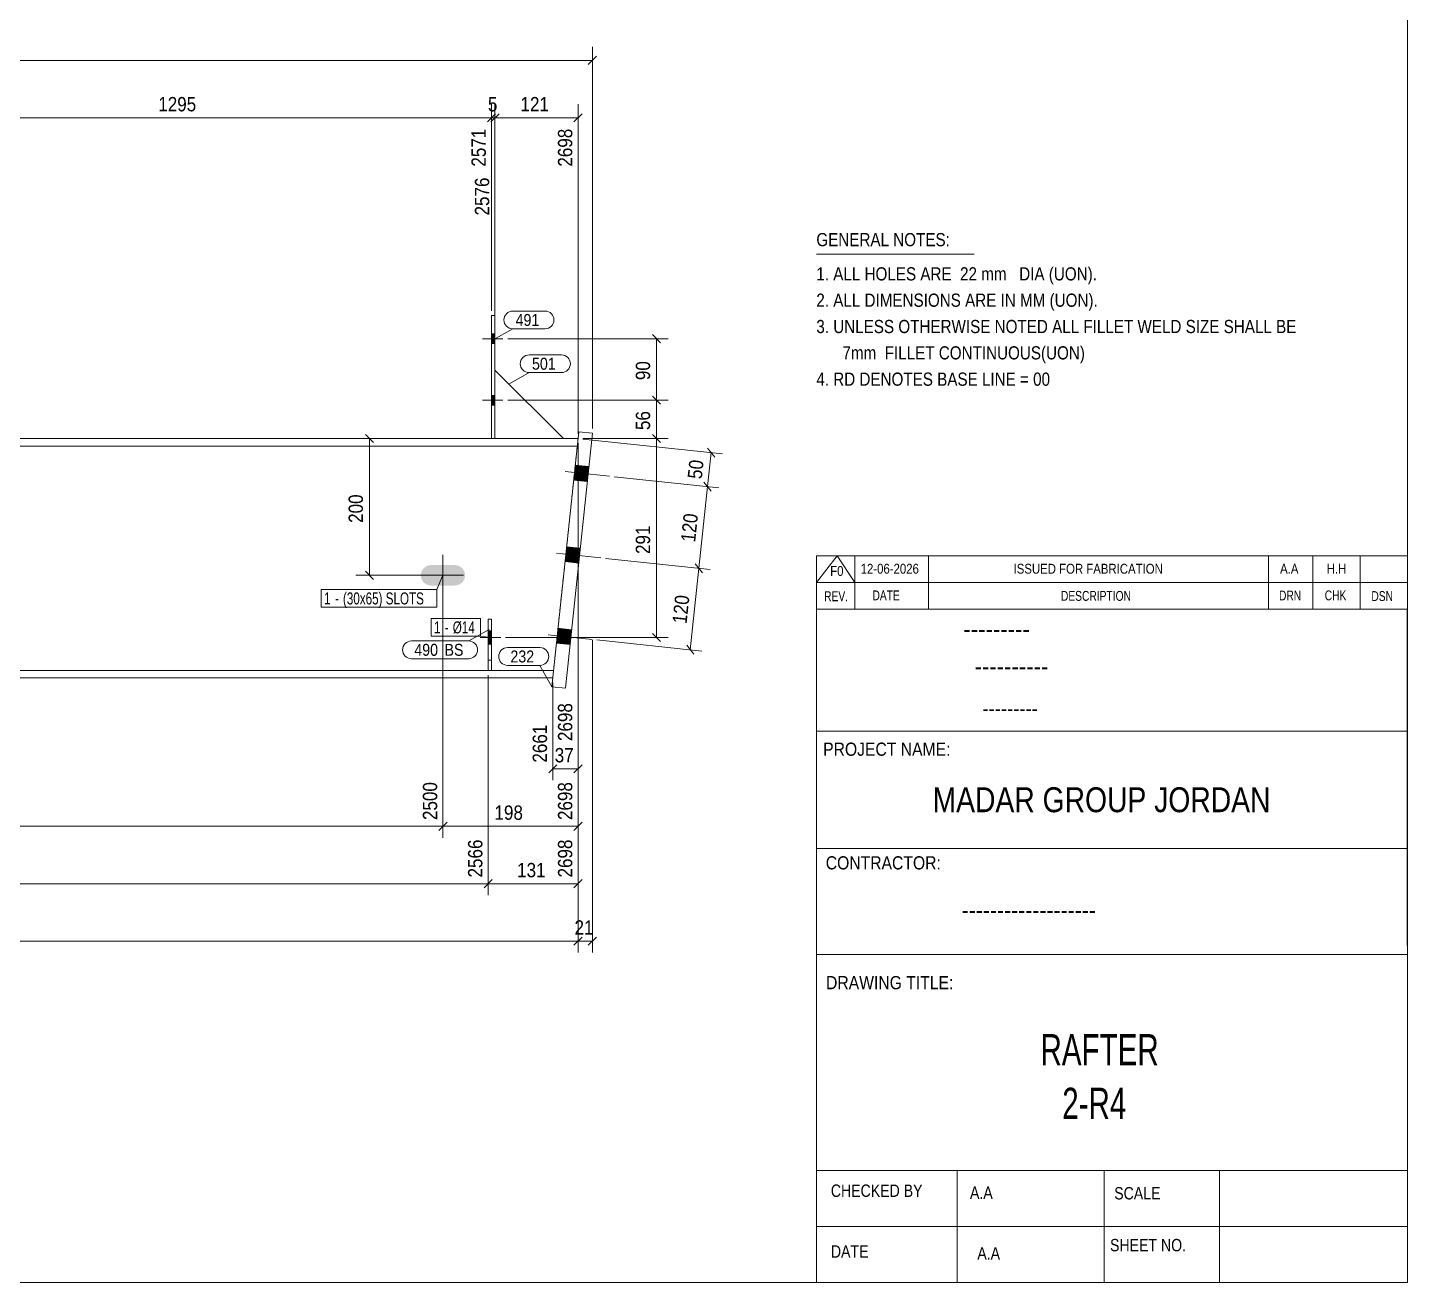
# Model space of a CAD drawing. Header units: millimetres. Extents: x 2 to 579, y 1 to 405.
# Drawn here: x 290.7 to 579, y 5 to 267.1 of the extents above; entities that cross this region are included whole.
import ezdxf

# ---------------------------------------------------------------- set-up
doc = ezdxf.new("R2010")
doc.units = ezdxf.units.MM
for name, pattern in [('XKITLINE00', [0]), ('XKITLINE01', [4, 1, -1, 1, -1]), ('XKITLINE02', [4, 2, -2])]:
    doc.linetypes.add(name, pattern=pattern)
for name, color, linetype, lineweight in [('Bolt', 3, 'Continuous', 0), ('BoltMark', 7, 'Continuous', 0), ('Dimensions', 7, 'Continuous', 0), ('DrawingSheet', 5, 'Continuous', 0), ('OtherObjectType', 7, 'Continuous', 0), ('Part', 2, 'Continuous', 0), ('PartMark', 7, 'Continuous', 0)]:
    doc.layers.add(name, color=color, linetype=linetype, lineweight=lineweight)
doc.styles.add('@ARIAL_UNICODE_MS_BOLD', font='ARIAL.TTF')
doc.styles.add('ARIAL', font='ARIAL.TTF')
doc.styles.add('ARIAL_NARROW', font='ARIALN.TTF')
doc.styles.add('COMIC_SANS_MS_BOLD', font='COMICBD.TTF')
doc.styles.add('SWIS721_EX_BT', font='ARIAL.TTF')
doc.styles.add('SWISSE', font='ARIAL.TTF')

# ---------------------------------------------------------------- blocks, each defined once
blk = doc.blocks.new('*A2')
at = {"layer": 'Bolt'}
blk.add_hatch(color=3, dxfattribs=at).paths.add_polyline_path([(374.98, 150.58), (374.16, 150.74), (373.46, 151.2), (373, 151.9), (372.84, 152.72), (373, 153.54), (373.46, 154.23), (374.16, 154.7), (374.98, 154.86), (379.98, 154.86), (380.8, 154.7), (381.49, 154.23), (381.96, 153.54), (382.12, 152.72), (381.96, 151.9), (381.49, 151.2), (380.8, 150.74), (379.98, 150.58)], flags=17)
at = {"layer": 'Bolt', "color": 3, "linetype": 'XKITLINE00', "lineweight": 0}
for p, q in [((377.48, 157), (377.48, 148.43)), ((373.19, 152.72), (381.76, 152.72))]:
    blk.add_line(p, q, dxfattribs=at)
blk = doc.blocks.new('*A4')
at = {"layer": 'Bolt'}
blk.add_hatch(color=3, dxfattribs=at).paths.add_polyline_path([(387.64, 138.31), (386.92, 138.31), (386.92, 141.12), (387.64, 141.12)], flags=17)
at = {"layer": 'Bolt', "color": 3, "linetype": 'XKITLINE00', "lineweight": 0}
for p, q in [((389.56, 139.72), (385.28, 139.72)), ((387.64, 141.12), (386.92, 141.12)), ((387.64, 138.31), (386.92, 138.31))]:
    blk.add_line(p, q, dxfattribs=at)
blk = doc.blocks.new('*A5')
at = {"layer": 'Bolt', "color": 3, "linetype": 'XKITLINE02', "lineweight": 0}
for p, q in [((389.56, 139.72), (385.28, 139.72)), ((387.64, 141.12), (386.92, 141.12)), ((387.64, 138.31), (386.92, 138.31))]:
    blk.add_line(p, q, dxfattribs=at)
blk = doc.blocks.new('*A6')
at = {"layer": 'Bolt'}
for points in [[(387.64, 203.15), (388.35, 203.15), (388.35, 201.15), (387.64, 201.15)], [(387.64, 203.15), (388.35, 203.15), (388.35, 201.15), (387.64, 201.15)], [(387.64, 190.29), (388.35, 190.29), (388.35, 188.29), (387.64, 188.29)], [(387.64, 190.29), (388.35, 190.29), (388.35, 188.29), (387.64, 188.29)]]:
    blk.add_hatch(color=3, dxfattribs=at).paths.add_polyline_path(points, flags=17)
at = {"layer": 'Bolt', "color": 3, "linetype": 'XKITLINE00', "lineweight": 0}
for p, q in [((390.01, 202.15), (385.72, 202.15)), ((390.01, 202.15), (385.72, 202.15)), ((388.35, 203.15), (387.64, 203.15)), ((388.35, 203.15), (387.64, 203.15)), ((388.35, 201.15), (387.64, 201.15)), ((388.35, 201.15), (387.64, 201.15)), ((388.35, 190.29), (387.64, 190.29)), ((388.35, 190.29), (387.64, 190.29)), ((390.01, 189.29), (385.72, 189.29)), ((390.01, 189.29), (385.72, 189.29)), ((388.35, 188.29), (387.64, 188.29)), ((388.35, 188.29), (387.64, 188.29))]:
    blk.add_line(p, q, dxfattribs=at)
blk = doc.blocks.new('*A9')
at = {"layer": 'Bolt'}
for points in [[(407.63, 172.32), (404.79, 172.62), (405.12, 175.75), (407.96, 175.45)], [(407.63, 172.32), (404.79, 172.62), (405.12, 175.75), (407.96, 175.45)], [(405.83, 155.28), (402.99, 155.58), (403.32, 158.7), (406.16, 158.4)], [(405.83, 155.28), (402.99, 155.58), (403.32, 158.7), (406.16, 158.4)], [(404.04, 138.23), (401.19, 138.53), (401.52, 141.65), (404.37, 141.35)], [(404.04, 138.23), (401.19, 138.53), (401.52, 141.65), (404.37, 141.35)]]:
    blk.add_hatch(color=3, dxfattribs=at).paths.add_polyline_path(points, flags=17)
at = {"layer": 'Bolt', "color": 3, "linetype": 'XKITLINE00', "lineweight": 0}
for p, q in [((412.27, 173.41), (403.04, 174.39)), ((412.27, 173.41), (403.04, 174.39)), ((407.96, 175.45), (405.12, 175.75)), ((407.96, 175.45), (405.12, 175.75)), ((407.63, 172.32), (404.79, 172.62)), ((407.63, 172.32), (404.79, 172.62)), ((406.16, 158.4), (403.32, 158.7)), ((406.16, 158.4), (403.32, 158.7)), ((410.47, 156.37), (401.24, 157.34)), ((410.47, 156.37), (401.24, 157.34)), ((405.83, 155.28), (402.99, 155.58)), ((405.83, 155.28), (402.99, 155.58)), ((404.37, 141.35), (401.52, 141.65)), ((404.37, 141.35), (401.52, 141.65)), ((408.68, 139.32), (399.44, 140.29)), ((408.68, 139.32), (399.44, 140.29)), ((404.04, 138.23), (401.19, 138.53)), ((404.04, 138.23), (401.19, 138.53))]:
    blk.add_line(p, q, dxfattribs=at)
blk = doc.blocks.new('*A10')
at = {"layer": 'Part'}
blk.add_hatch(color=2, dxfattribs=at).paths.add_polyline_path([(160.18, 182.69), (161.78, 182.69), (160.98, 181.29)], flags=17)
at = {"layer": 'Part', "color": 2, "linetype": 'XKITLINE00', "lineweight": 0}
for p, q in [((160.98, 181.29), (160.18, 182.69)), ((160.18, 182.69), (161.78, 182.69)), ((161.78, 182.69), (160.98, 181.29)), ((203.62, 179.72), (123.23, 179.72)), ((203.62, 181.29), (123.4, 181.29)), ((322.98, 181.29), (203.72, 181.29)), ((322.98, 179.72), (203.72, 179.72)), ((405.71, 181.29), (323.08, 181.29)), ((405.54, 179.72), (323.08, 179.72)), ((203.62, 132.86), (118.29, 132.86)), ((322.98, 132.86), (203.72, 132.86)), ((400.6, 132.86), (323.08, 132.86)), ((203.62, 131.29), (118.12, 131.29)), ((322.98, 131.29), (203.72, 131.29)), ((400.43, 131.29), (323.08, 131.29))]:
    blk.add_line(p, q, dxfattribs=at)
at = {"layer": 'Part', "color": 7, "linetype": 'XKITLINE01', "lineweight": 0}
for p, q in [((123.4, 181.29), (118.12, 131.29)), ((400.43, 131.29), (405.71, 181.29))]:
    blk.add_line(p, q, dxfattribs=at)
at = {"layer": 'Part', "color": 2, "linetype": 'XKITLINE00', "lineweight": 0}
blk.add_circle((160.98, 182.19), 1, dxfattribs=at)
blk = doc.blocks.new('*A11')
at = {"layer": 'Part', "color": 2, "linetype": 'XKITLINE00', "lineweight": 0}
for p, q in [((386.92, 132.86), (386.92, 143.58)), ((386.92, 143.58), (387.64, 143.58)), ((387.64, 143.58), (387.64, 132.86))]:
    blk.add_line(p, q, dxfattribs=at)
at = {"layer": 'Part', "color": 7, "linetype": 'XKITLINE01', "lineweight": 0}
for p, q in [((386.92, 135), (387.64, 135)), ((387.64, 132.86), (386.92, 132.86))]:
    blk.add_line(p, q, dxfattribs=at)
blk = doc.blocks.new('*A12')
at = {"layer": 'Part', "color": 7, "linetype": 'XKITLINE01', "lineweight": 0}
for p, q in [((386.92, 143.58), (386.92, 132.86)), ((387.64, 143.58), (386.92, 143.58)), ((387.64, 132.86), (387.64, 143.58)), ((386.92, 135), (387.64, 135)), ((386.92, 132.86), (387.64, 132.86))]:
    blk.add_line(p, q, dxfattribs=at)
blk = doc.blocks.new('*A13')
at = {"layer": 'Part', "color": 2, "linetype": 'XKITLINE00', "lineweight": 0}
blk.add_line((402.64, 181.29), (388.35, 195.58), dxfattribs=at)
at = {"layer": 'Part', "color": 7, "linetype": 'XKITLINE01', "lineweight": 0}
for p, q in [((388.35, 195.58), (388.35, 181.29)), ((388.35, 181.29), (402.64, 181.29))]:
    blk.add_line(p, q, dxfattribs=at)
blk = doc.blocks.new('*A14')
at = {"layer": 'Part', "color": 2, "linetype": 'XKITLINE00', "lineweight": 0}
for p, q in [((387.64, 181.29), (387.64, 207)), ((387.64, 207), (388.35, 207)), ((388.35, 207), (388.35, 181.29))]:
    blk.add_line(p, q, dxfattribs=at)
at = {"layer": 'Part', "color": 7, "linetype": 'XKITLINE01', "lineweight": 0}
blk.add_line((388.35, 181.29), (387.64, 181.29), dxfattribs=at)
blk = doc.blocks.new('*A18')
at = {"layer": 'Part', "color": 2, "linetype": 'XKITLINE00', "lineweight": 0}
for p, q in [((405.86, 182.71), (400.24, 129.43)), ((403.08, 129.13), (408.7, 182.41)), ((408.7, 182.41), (405.86, 182.71)), ((400.24, 129.43), (403.08, 129.13))]:
    blk.add_line(p, q, dxfattribs=at)
blk = doc.blocks.new('*A40')
at = {"layer": 'DrawingSheet', "color": 5, "linetype": 'XKITLINE00', "lineweight": 0}
for p, q in [((579, 5), (579, 405)), ((5, 5), (579, 5))]:
    blk.add_line(p, q, dxfattribs=at)
blk = doc.blocks.new('*A42')
at = {"layer": 'OtherObjectType', "color": 7, "linetype": 'XKITLINE00', "lineweight": 0}
blk.add_line((455.5, 219.82), (488.5, 219.82), dxfattribs=at)
at = {"layer": 'OtherObjectType', "color": 7, "style": 'ARIAL_NARROW', "width": 1.008832}
for s, p in [('GENERAL NOTES:', (455.5, 221.47)), ('1. ALL HOLES ARE  22 mm   DIA (UON).', (455.5, 214.32)), ('2. ALL DIMENSIONS ARE IN MM (UON).', (455.5, 208.82)), ('3. UNLESS OTHERWISE NOTED ALL FILLET WELD SIZE SHALL BE', (455.5, 203.32)), ('7mm  FILLET CONTINUOUS(UON)', (460.95, 197.82)), ('4. RD DENOTES BASE LINE = 00', (455.5, 192.32))]:
    blk.add_text(s, height=2.75, dxfattribs=at).set_placement(p)
blk = doc.blocks.new('*A43')
at = {"layer": 'OtherObjectType', "color": 7, "linetype": 'XKITLINE00', "lineweight": 0}
for p, q in [((455.5, 156.76), (579, 156.76)), ((455.5, 151.21), (459.82, 156.76)), ((455.5, 151.21), (455.5, 156.76)), ((459.82, 156.76), (463.53, 151.21)), ((463.53, 151.21), (463.53, 156.76)), ((478.97, 151.21), (478.97, 156.76)), ((549.98, 151.21), (549.98, 156.76)), ((559.24, 151.21), (559.24, 156.76)), ((569.12, 151.21), (569.12, 156.76)), ((579, 151.21), (579, 156.76)), ((455.5, 151.21), (579, 151.21)), ((455.5, 145.65), (455.5, 151.21)), ((459.21, 151.21), (579, 151.21)), ((463.53, 145.65), (463.53, 151.21)), ((478.97, 145.65), (478.97, 151.21)), ((549.98, 145.65), (549.98, 151.21)), ((559.24, 145.65), (559.24, 151.21)), ((569.12, 145.65), (569.12, 151.21)), ((579, 145.65), (579, 151.21))]:
    blk.add_line(p, q, dxfattribs=at)
at = {"layer": 'OtherObjectType', "color": 7, "style": 'ARIAL_NARROW'}
for s, height, width, p in [('F0', 2.058, 1.008832, (458.4, 152.59)), ('12-06-2026', 2.058, 1.008832, (464.76, 153.06)), ('ISSUED FOR FABRICATION', 2.0583, 1.008832, (496.71, 153.06)), ('A.A', 2.058, 1.008832, (552.4, 153.06)), ('H.H', 2.058, 1.008832, (562.13, 153.06)), ('REV.', 2.058, 0.907949, (457.13, 147.31)), ('DATE', 2.058, 0.907949, (467.23, 147.5)), ('DESCRIPTION', 2.0583, 0.907949, (506.61, 147.39)), ('DRN', 2.058, 0.907949, (552.17, 147.47)), ('CHK', 2.058, 0.907949, (561.72, 147.5)), ('DSN', 2.058, 0.907949, (571.47, 147.35))]:
    blk.add_text(s, height=height, dxfattribs=dict(at, width=width)).set_placement(p)
blk = doc.blocks.new('*A45')
at = {"layer": 'OtherObjectType', "color": 2, "linetype": 'XKITLINE00', "lineweight": 0}
for p, q in [((455.5, 145.65), (579, 145.65)), ((455.5, 5), (455.5, 145.64)), ((578.98, 145.64), (579, 5)), ((579, 120.14), (455.5, 120.14)), ((455.5, 95.63), (579, 95.63)), ((579, 73.49), (455.5, 73.49)), ((579, 28.4), (455.5, 28.4)), ((484.94, 28.4), (484.94, 5)), ((515.62, 5), (515.62, 28.4)), ((539.75, 5), (539.75, 28.4)), ((579, 16.7), (455.5, 16.7)), ((579, 5), (455.5, 5))]:
    blk.add_line(p, q, dxfattribs=at)
at = {"layer": 'OtherObjectType', "color": 4, "style": '@ARIAL_UNICODE_MS_BOLD', "width": 0.85}
blk.add_text('---------', height=3.9, dxfattribs=at).set_placement((486.23, 139.59))
at = {"layer": 'OtherObjectType', "color": 7, "style": 'ARIAL', "width": 0.85}
for s, height, p in [('----------', 3.9, (488.56, 131.77)), ('---------', 3.25, (490.21, 123.31))]:
    blk.add_text(s, height=height, dxfattribs=at).set_placement(p)
at = {"layer": 'OtherObjectType', "color": 3, "width": 0.85}
for s, style, p in [('PROJECT NAME:', 'SWIS721_EX_BT', (456.92, 115.01)), ('CONTRACTOR:', 'SWISSE', (457.47, 91.27)), ('DRAWING TITLE:', 'SWIS721_EX_BT', (457.53, 66.24))]:
    blk.add_text(s, height=2.7618, dxfattribs=dict(at, style=style)).set_placement(p)
at = {"layer": 'OtherObjectType', "color": 7, "width": 0.85}
for s, height, p in [('MADAR GROUP JORDAN', 5.2, (479.79, 103.23)), ('CHECKED BY', 2.592, (458.53, 22.86)), ('A.A', 2.592, (487.61, 22.45)), ('SCALE', 2.592, (517.74, 22.33)), ('DATE', 2.592, (458.54, 10.16)), ('A.A', 2.592, (489.14, 9.76)), ('SHEET NO.', 2.592, (516.87, 11.49))]:
    blk.add_text(s, height=height, dxfattribs=at).set_placement(p)
at = {"layer": 'OtherObjectType', "color": 1}
for s, height, style, width, p in [('-------------------', 3.9, 'COMIC_SANS_MS_BOLD', 0.85, (485.87, 80.86)), ('RAFTER', 6.5, 'ARIAL', 0.68, (502.34, 50.37)), ('2-R4', 6.5, 'ARIAL', 0.68, (506.88, 39.17))]:
    blk.add_text(s, height=height, dxfattribs=dict(at, style=style, width=width)).set_placement(p)
blk = doc.blocks.new('*A48')
at = {"layer": 'Dimensions', "color": 7, "linetype": 'XKITLINE00', "lineweight": 0}
for p, q in [((405.71, 180.29), (405.71, 97.89)), ((377.48, 151.72), (377.48, 97.89)), ((378.33, 101.14), (376.63, 99.44)), ((406.55, 101.14), (404.86, 99.44)), ((377.48, 100.29), (405.71, 100.29))]:
    blk.add_line(p, q, dxfattribs=at)
at = {"layer": 'Dimensions', "color": 3}
for p in [(377.48, 100.29), (405.71, 100.29)]:
    blk.add_point(p, dxfattribs=at)
at = {"layer": 'Dimensions', "color": 3, "style": 'ARIAL', "width": 0.85}
blk.add_text('2698', height=3, rotation=90.0002, dxfattribs=at).set_placement((404.51, 101.59))
blk.add_text('198', height=3, dxfattribs=at).set_placement((388.25, 101.64))
blk = doc.blocks.new('*A51')
at = {"layer": 'Dimensions', "color": 7, "linetype": 'XKITLINE00', "lineweight": 0}
for p, q in [((257.27, 196.58), (257.27, 251.14)), ((387.64, 208), (387.64, 251.14)), ((258.12, 249.14), (256.42, 247.44)), ((257.27, 248.29), (387.64, 248.29)), ((388.48, 249.14), (386.79, 247.44))]:
    blk.add_line(p, q, dxfattribs=at)
at = {"layer": 'Dimensions', "color": 3}
for p in [(257.27, 248.29), (387.64, 248.29)]:
    blk.add_point(p, dxfattribs=at)
at = {"layer": 'Dimensions', "color": 3, "style": 'ARIAL', "width": 0.85}
blk.add_text('1295', height=3, dxfattribs=at).set_placement((318, 249.64))
blk.add_text('2571', height=3, rotation=90.0002, dxfattribs=at).set_placement((386.44, 238.09))
blk = doc.blocks.new('*A52')
at = {"layer": 'Dimensions', "color": 7, "linetype": 'XKITLINE00', "lineweight": 0}
for p, q in [((387.64, 208), (387.64, 251.14)), ((388.35, 196.58), (388.35, 251.14)), ((388.48, 249.14), (386.79, 247.44)), ((389.2, 249.14), (387.5, 247.44)), ((387.64, 248.29), (388.35, 248.29))]:
    blk.add_line(p, q, dxfattribs=at)
at = {"layer": 'Dimensions', "color": 3}
for p in [(387.64, 248.29), (388.35, 248.29)]:
    blk.add_point(p, dxfattribs=at)
at = {"layer": 'Dimensions', "color": 3, "style": 'ARIAL', "width": 0.85}
blk.add_text('5', height=3, dxfattribs=at).set_placement((386.88, 249.64))
blk.add_text('2576', height=3, rotation=90.0002, dxfattribs=at).set_placement((387.15, 227.89))
blk = doc.blocks.new('*A53')
at = {"layer": 'Dimensions', "color": 7, "linetype": 'XKITLINE00', "lineweight": 0}
for p, q in [((388.35, 196.58), (388.35, 251.14)), ((405.71, 182.29), (405.71, 251.14)), ((389.2, 249.14), (387.5, 247.44)), ((388.35, 248.29), (405.71, 248.29)), ((406.55, 249.14), (404.86, 247.44))]:
    blk.add_line(p, q, dxfattribs=at)
at = {"layer": 'Dimensions', "color": 3}
for p in [(388.35, 248.29), (405.71, 248.29)]:
    blk.add_point(p, dxfattribs=at)
at = {"layer": 'Dimensions', "color": 3, "style": 'ARIAL', "width": 0.85}
blk.add_text('121', height=3, dxfattribs=at).set_placement((393.69, 249.64))
blk.add_text('2698', height=3, rotation=90.0002, dxfattribs=at).set_placement((404.51, 238.09))
blk = doc.blocks.new('*A54')
at = {"layer": 'Dimensions', "color": 7, "linetype": 'XKITLINE00', "lineweight": 0}
for p, q in [((411.47, 156.26), (433.35, 153.95)), ((429.17, 137.16), (430.97, 154.2)), ((430.21, 155.14), (431.72, 153.27)), ((409.67, 139.21), (431.56, 136.9)), ((428.41, 138.09), (429.92, 136.22))]:
    blk.add_line(p, q, dxfattribs=at)
at = {"layer": 'Dimensions', "color": 3}
for p in [(430.97, 154.2), (429.17, 137.16)]:
    blk.add_point(p, dxfattribs=at)
at = {"layer": 'Dimensions', "color": 3, "style": 'ARIAL', "width": 0.85}
blk.add_text('120', height=3, rotation=83.9784, dxfattribs=at).set_placement((428.38, 142.5))
blk = doc.blocks.new('*A55')
at = {"layer": 'Dimensions', "color": 7, "linetype": 'XKITLINE00', "lineweight": 0}
for p, q in [((413.27, 173.31), (435.15, 171)), ((430.97, 154.2), (432.77, 171.25)), ((432.01, 172.19), (433.52, 170.32)), ((411.47, 156.26), (433.35, 153.95)), ((430.21, 155.14), (431.72, 153.27))]:
    blk.add_line(p, q, dxfattribs=at)
at = {"layer": 'Dimensions', "color": 3}
for p in [(432.77, 171.25), (430.97, 154.2)]:
    blk.add_point(p, dxfattribs=at)
at = {"layer": 'Dimensions', "color": 3, "style": 'ARIAL', "width": 0.85}
blk.add_text('120', height=3, rotation=83.9784, dxfattribs=at).set_placement((430.17, 159.55))
blk = doc.blocks.new('*A56')
at = {"layer": 'Dimensions', "color": 7, "linetype": 'XKITLINE00', "lineweight": 0}
for p, q in [((406.7, 181.18), (435.9, 178.1)), ((432.76, 179.29), (434.27, 177.42)), ((432.77, 171.25), (433.51, 178.36)), ((413.27, 173.31), (435.15, 171)), ((432.01, 172.19), (433.52, 170.32))]:
    blk.add_line(p, q, dxfattribs=at)
at = {"layer": 'Dimensions', "color": 3}
for p in [(433.51, 178.36), (432.77, 171.25)]:
    blk.add_point(p, dxfattribs=at)
at = {"layer": 'Dimensions', "color": 3, "style": 'ARIAL', "width": 0.85}
blk.add_text('50', height=3, rotation=83.9784, dxfattribs=at).set_placement((431.56, 172.73))
blk = doc.blocks.new('*A60')
at = {"layer": 'Dimensions', "color": 7, "linetype": 'XKITLINE00', "lineweight": 0}
for p, q in [((421.27, 182.14), (422.97, 180.44)), ((406.71, 181.29), (424.52, 181.29)), ((422.12, 139.72), (422.12, 181.29)), ((390.56, 139.72), (424.52, 139.72)), ((421.27, 140.57), (422.97, 138.87))]:
    blk.add_line(p, q, dxfattribs=at)
at = {"layer": 'Dimensions', "color": 3}
for p in [(422.12, 181.29), (422.12, 139.72)]:
    blk.add_point(p, dxfattribs=at)
at = {"layer": 'Dimensions', "color": 3, "style": 'ARIAL', "width": 0.85}
blk.add_text('291', height=3, rotation=90.0002, dxfattribs=at).set_placement((420.77, 157.17))
blk = doc.blocks.new('*A61')
at = {"layer": 'Dimensions', "color": 7, "linetype": 'XKITLINE00', "lineweight": 0}
for p, q in [((391.01, 189.29), (424.52, 189.29)), ((421.27, 190.14), (422.97, 188.44)), ((422.12, 181.29), (422.12, 189.29)), ((421.27, 182.14), (422.97, 180.44)), ((406.71, 181.29), (424.52, 181.29))]:
    blk.add_line(p, q, dxfattribs=at)
at = {"layer": 'Dimensions', "color": 3}
for p in [(422.12, 189.29), (422.12, 181.29)]:
    blk.add_point(p, dxfattribs=at)
at = {"layer": 'Dimensions', "color": 3, "style": 'ARIAL', "width": 0.85}
blk.add_text('56', height=3, rotation=90.0002, dxfattribs=at).set_placement((420.77, 183.06))
blk = doc.blocks.new('*A62')
at = {"layer": 'Dimensions', "color": 7, "linetype": 'XKITLINE00', "lineweight": 0}
for p, q in [((391.01, 202.15), (424.52, 202.15)), ((421.27, 203), (422.97, 201.3)), ((422.12, 189.29), (422.12, 202.15)), ((391.01, 189.29), (424.52, 189.29)), ((421.27, 190.14), (422.97, 188.44))]:
    blk.add_line(p, q, dxfattribs=at)
at = {"layer": 'Dimensions', "color": 3}
for p in [(422.12, 202.15), (422.12, 189.29)]:
    blk.add_point(p, dxfattribs=at)
at = {"layer": 'Dimensions', "color": 3, "style": 'ARIAL', "width": 0.85}
blk.add_text('90', height=3, rotation=90.0002, dxfattribs=at).set_placement((420.77, 193.49))
blk = doc.blocks.new('*A63')
at = {"layer": 'Dimensions', "color": 7, "linetype": 'XKITLINE00', "lineweight": 0}
for p, q in [((361.27, 182.14), (362.97, 180.44)), ((376.48, 181.29), (359.27, 181.29)), ((362.12, 152.72), (362.12, 181.29)), ((361.27, 153.57), (362.97, 151.87)), ((376.48, 152.72), (359.27, 152.72))]:
    blk.add_line(p, q, dxfattribs=at)
at = {"layer": 'Dimensions', "color": 3}
for p in [(362.12, 181.29), (362.12, 152.72)]:
    blk.add_point(p, dxfattribs=at)
at = {"layer": 'Dimensions', "color": 3, "style": 'ARIAL', "width": 0.85}
blk.add_text('200', height=3, rotation=90.0002, dxfattribs=at).set_placement((360.77, 163.67))
blk = doc.blocks.new('*A66')
at = {"layer": 'Dimensions', "color": 7, "linetype": 'XKITLINE00', "lineweight": 0}
for p, q in [((405.71, 180.29), (405.71, 109.89)), ((400.43, 130.29), (400.43, 109.89)), ((401.28, 113.14), (399.58, 111.44)), ((406.55, 113.14), (404.86, 111.44)), ((400.43, 112.29), (405.71, 112.29))]:
    blk.add_line(p, q, dxfattribs=at)
at = {"layer": 'Dimensions', "color": 3}
for p in [(400.43, 112.29), (405.71, 112.29)]:
    blk.add_point(p, dxfattribs=at)
at = {"layer": 'Dimensions', "color": 3, "style": 'ARIAL', "width": 0.85}
for s, p in [('2698', (404.51, 118.09)), ('2661', (399.23, 113.59))]:
    blk.add_text(s, height=3, rotation=90.0002, dxfattribs=at).set_placement(p)
blk.add_text('37', height=3, dxfattribs=at).set_placement((400.84, 113.64))
blk = doc.blocks.new('*A67')
at = {"layer": 'BoltMark', "color": 7, "linetype": 'XKITLINE00', "lineweight": 0}
for p, q in [((375, 143.69), (385.3, 143.69)), ((375, 139.99), (375, 143.69)), ((385.3, 139.99), (385.3, 143.69)), ((375, 139.99), (385.3, 139.99)), ((387.42, 139.72), (385.3, 139.99))]:
    blk.add_line(p, q, dxfattribs=at)
at = {"layer": 'BoltMark', "color": 3, "style": 'ARIAL_NARROW', "width": 0.85}
for s, p in [('1', (375.6, 140.59)), ('-', (377.87, 140.59)), ('Ø14', (379.53, 140.59))]:
    blk.add_text(s, height=2.5, dxfattribs=at).set_placement(p)
blk = doc.blocks.new('*A69')
at = {"layer": 'BoltMark', "color": 7, "linetype": 'XKITLINE00', "lineweight": 0}
for p, q in [((377.48, 152.72), (376.18, 149.74)), ((352.06, 149.74), (376.18, 149.74)), ((352.06, 146.04), (352.06, 149.74)), ((376.18, 146.04), (376.18, 149.74)), ((352.06, 146.04), (376.18, 146.04))]:
    blk.add_line(p, q, dxfattribs=at)
at = {"layer": 'BoltMark', "color": 3, "style": 'ARIAL_NARROW', "width": 0.85}
for s, p in [('1', (352.66, 146.64)), ('-', (354.93, 146.64)), ('(30x65) SLOTS', (356.59, 146.64))]:
    blk.add_text(s, height=2.5, dxfattribs=at).set_placement(p)
blk = doc.blocks.new('*A70')
at = {"layer": 'PartMark', "color": 7, "linetype": 'XKITLINE00', "lineweight": 0}
for p, q in [((395.49, 198.77), (402.25, 198.77)), ((391.25, 192.68), (395.49, 195.07)), ((395.49, 195.07), (402.25, 195.07))]:
    blk.add_line(p, q, dxfattribs=at)
for centre, start, end in [((395.49, 196.92), 90, 270), ((402.25, 196.92), 270, 90)]:
    blk.add_arc(centre, 1.85, start, end, dxfattribs=at)
at = {"layer": 'PartMark', "color": 3, "style": 'ARIAL', "width": 0.85}
blk.add_text('501', height=2.5, dxfattribs=at).set_placement((396.09, 195.67))
blk = doc.blocks.new('*A71')
at = {"layer": 'PartMark', "color": 7, "linetype": 'XKITLINE00', "lineweight": 0}
for p, q in [((392.06, 207.91), (398.83, 207.91)), ((387.82, 201.82), (392.06, 204.21)), ((392.06, 204.21), (398.83, 204.21))]:
    blk.add_line(p, q, dxfattribs=at)
for centre, start, end in [((392.06, 206.06), 90, 270), ((398.83, 206.06), 270, 90)]:
    blk.add_arc(centre, 1.85, start, end, dxfattribs=at)
at = {"layer": 'PartMark', "color": 3, "style": 'ARIAL', "width": 0.85}
blk.add_text('491', height=2.5, dxfattribs=at).set_placement((392.66, 204.81))
blk = doc.blocks.new('*A75')
at = {"layer": 'PartMark', "color": 7, "linetype": 'XKITLINE00', "lineweight": 0}
for p, q in [((390.98, 137.61), (397.74, 137.61)), ((390.98, 133.91), (397.74, 133.91)), ((400.24, 129.43), (397.74, 133.91))]:
    blk.add_line(p, q, dxfattribs=at)
for centre, start, end in [((390.98, 135.76), 90, 270), ((397.74, 135.76), 270, 90)]:
    blk.add_arc(centre, 1.85, start, end, dxfattribs=at)
at = {"layer": 'PartMark', "color": 3, "style": 'ARIAL', "width": 0.85}
blk.add_text('232', height=2.5, dxfattribs=at).set_placement((391.58, 134.51))
blk = doc.blocks.new('*A77')
at = {"layer": 'PartMark', "color": 7, "linetype": 'XKITLINE00', "lineweight": 0}
for p, q in [((387.11, 141.39), (382.86, 139)), ((370.9, 139), (382.86, 139)), ((370.9, 135.3), (382.86, 135.3))]:
    blk.add_line(p, q, dxfattribs=at)
for centre, start, end in [((370.9, 137.15), 90, 270), ((382.86, 137.15), 270, 90)]:
    blk.add_arc(centre, 1.85, start, end, dxfattribs=at)
at = {"layer": 'PartMark', "color": 3, "style": 'ARIAL', "width": 0.85}
for s, p in [('490', (371.5, 135.9)), ('BS', (377.81, 135.9))]:
    blk.add_text(s, height=2.5, dxfattribs=at).set_placement(p)
blk = doc.blocks.new('*A81')
at = {"layer": 'Dimensions', "color": 7, "linetype": 'XKITLINE00', "lineweight": 0}
for p, q in [((408.7, 183.41), (408.7, 263.14)), ((115.08, 260.29), (408.7, 260.29)), ((409.55, 261.14), (407.85, 259.44))]:
    blk.add_line(p, q, dxfattribs=at)
at = {"layer": 'Dimensions', "color": 3}
blk.add_point((408.7, 260.29), dxfattribs=at)
blk = doc.blocks.new('*A83')
at = {"layer": 'Dimensions', "color": 7, "linetype": 'XKITLINE00', "lineweight": 0}
for p, q in [((405.71, 180.29), (405.71, 73.89)), ((118.12, 76.29), (405.71, 76.29)), ((406.55, 77.14), (404.86, 75.44))]:
    blk.add_line(p, q, dxfattribs=at)
at = {"layer": 'Dimensions', "color": 3}
blk.add_point((405.71, 76.29), dxfattribs=at)
blk = doc.blocks.new('*A84')
at = {"layer": 'Dimensions', "color": 7, "linetype": 'XKITLINE00', "lineweight": 0}
for p, q in [((405.71, 180.29), (405.71, 73.89)), ((408.7, 139.19), (408.7, 73.89)), ((406.55, 77.14), (404.86, 75.44)), ((405.71, 76.29), (408.7, 76.29)), ((409.55, 77.14), (407.85, 75.44))]:
    blk.add_line(p, q, dxfattribs=at)
at = {"layer": 'Dimensions', "color": 3}
for p in [(405.71, 76.29), (408.7, 76.29)]:
    blk.add_point(p, dxfattribs=at)
at = {"layer": 'Dimensions', "color": 3, "style": 'ARIAL', "width": 0.85}
blk.add_text('21', height=3, dxfattribs=at).set_placement((404.98, 77.64))
blk = doc.blocks.new('*A85')
at = {"layer": 'Dimensions', "color": 7, "linetype": 'XKITLINE00', "lineweight": 0}
for p, q in [((118.12, 130.29), (118.12, 85.89)), ((386.92, 131.86), (386.92, 85.89)), ((118.97, 89.14), (117.27, 87.44)), ((118.12, 88.29), (386.92, 88.29)), ((387.77, 89.14), (386.07, 87.44))]:
    blk.add_line(p, q, dxfattribs=at)
at = {"layer": 'Dimensions', "color": 3}
for p in [(118.12, 88.29), (386.92, 88.29)]:
    blk.add_point(p, dxfattribs=at)
at = {"layer": 'Dimensions', "color": 3, "style": 'ARIAL', "width": 0.85}
blk.add_text('2566', height=3, rotation=90.0002, dxfattribs=at).set_placement((385.72, 89.59))
blk.add_text('2566', height=3, dxfattribs=at).set_placement((248.07, 89.64))
blk = doc.blocks.new('*A86')
at = {"layer": 'Dimensions', "color": 7, "linetype": 'XKITLINE00', "lineweight": 0}
for p, q in [((405.71, 180.29), (405.71, 85.89)), ((386.92, 131.86), (386.92, 85.89)), ((387.77, 89.14), (386.07, 87.44)), ((386.92, 88.29), (405.71, 88.29)), ((406.55, 89.14), (404.86, 87.44))]:
    blk.add_line(p, q, dxfattribs=at)
at = {"layer": 'Dimensions', "color": 3}
for p in [(386.92, 88.29), (405.71, 88.29)]:
    blk.add_point(p, dxfattribs=at)
at = {"layer": 'Dimensions', "color": 3, "style": 'ARIAL', "width": 0.85}
blk.add_text('2698', height=3, rotation=90.0002, dxfattribs=at).set_placement((404.51, 89.59))
blk.add_text('131', height=3, dxfattribs=at).set_placement((392.98, 89.64))
blk = doc.blocks.new('*A88')
at = {"layer": 'Dimensions', "color": 7, "linetype": 'XKITLINE00', "lineweight": 0}
for p, q in [((149.23, 151.72), (149.23, 97.89)), ((377.48, 151.72), (377.48, 97.89)), ((150.07, 101.14), (148.38, 99.44)), ((378.33, 101.14), (376.63, 99.44)), ((149.23, 100.29), (377.48, 100.29))]:
    blk.add_line(p, q, dxfattribs=at)
at = {"layer": 'Dimensions', "color": 3}
for p in [(149.23, 100.29), (377.48, 100.29)]:
    blk.add_point(p, dxfattribs=at)
at = {"layer": 'Dimensions', "color": 3, "style": 'ARIAL', "width": 0.85}
blk.add_text('2500', height=3, rotation=90.0002, dxfattribs=at).set_placement((376.28, 101.59))
blk.add_text('2282', height=3, dxfattribs=at).set_placement((258.9, 101.64))

msp = doc.modelspace()

# ---------------------------------------------------------------- block references
at = {"lineweight": 0}
for name in ['*A40', '*A81', '*A51', '*A52', '*A53', '*A42', '*A71', '*A14', '*A6', '*A62', '*A70', '*A13', '*A61', '*A63', '*A60', '*A18', '*A83', '*A48', '*A86', '*A66', '*A84', '*A56', '*A9', '*A55', '*A2', '*A54', '*A43', '*A88', '*A69', '*A45', '*A77', '*A67', '*A11', '*A12', '*A4', '*A5', '*A75', '*A85']:
    msp.add_blockref(name, (0, 0), dxfattribs=at)
at = {"layer": 'Part', "lineweight": 0}
msp.add_blockref('*A10', (0, 0), dxfattribs=at)

doc.saveas('drawing.dxf')
